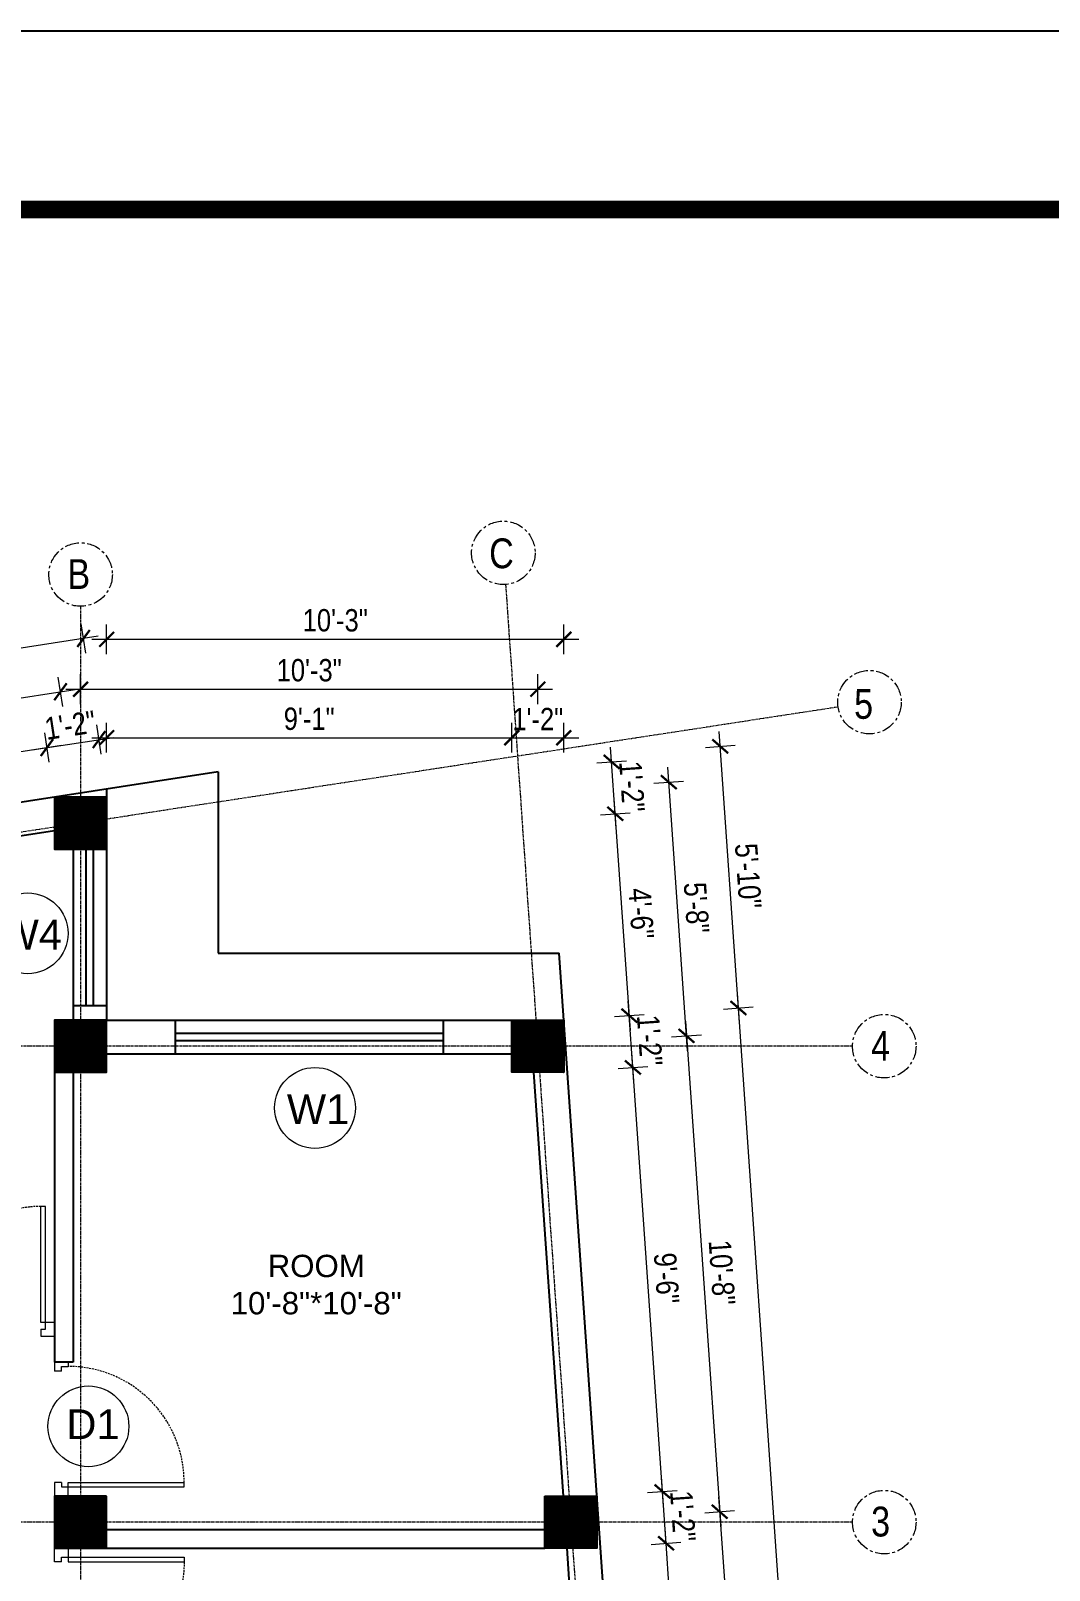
# Model space of a CAD drawing. Header units: inches. Extents: x -10117506 to -5032697, y -6529230 to -3253155.
# Drawn here: x -5046975.6 to -5046701.9, y -3260213.4 to -3259799.8 of the extents above; entities that cross this region are included whole.
import ezdxf

# ---------------------------------------------------------------- set-up
doc = ezdxf.new("R2010")
doc.units = ezdxf.units.IN
doc.header["$LTSCALE"] = 2
doc.header["$MEASUREMENT"] = 0
doc.header["$PDMODE"] = 34
doc.linetypes.add('CENTER', pattern=[2, 1.25, -0.25, 0.25, -0.25])
doc.linetypes.add('HIDDEN', pattern=[0.375, 0.25, -0.125])
doc.layers.get('0').update_dxf_attribs({"linetype": 'CONTINUOUS'})
doc.layers.get('DEFPOINTS').update_dxf_attribs({"color": 141, "linetype": 'CONTINUOUS'})
doc.layers.add('A-Hatch', color=7, linetype='CONTINUOUS')
for name, color, linetype, lineweight in [('Annotate-Lite.w', 177, 'CONTINUOUS', 9), ('Annotations-Bold.w', 177, 'CONTINUOUS', 13), ('DIM 1-100', 4, 'CONTINUOUS', 13), ('Door-Window.w', 4, 'CONTINUOUS', 15), ('TEXT', 181, 'CONTINUOUS', 25)]:
    doc.layers.add(name, color=color, linetype=linetype, lineweight=lineweight)
doc.styles.add('ARAIL', font='ARIALN.TTF')
doc.styles.add('arial.', font='arial.ttf')
doc.styles.add('gaurav', font='arial.ttf')
doc.styles.add('ROMANS', font='Romans.shx', dxfattribs={"width": 0.8})
doc.styles.get("Standard").update_dxf_attribs({"font": 'ARIALN.TTF'})
doc.dimstyles.new('1 by 96', dxfattribs={"dimtxt": 6, "dimasz": 4, "dimexe": 4, "dimexo": 4, "dimgap": 2, "dimtad": 1, "dimdec": 0, "dimzin": 0, "dimdsep": 46, "dimlunit": 4, "dimtxsty": 'Standard', "dimblk": 'ARCHTICK', "dimcen": 0, "dimdle": 4, "dimadec": 0, "dimazin": 0, "dimtfac": 1, "dimtdec": 0, "dimtix": 1, "dimtofl": 0, "dimtmove": 1, "dimatfit": 3, "dimldrblk": 'ARCHTICK', "dimfxl": 4, "dimfxlon": 1, "dimtolj": 1, "dimtzin": 0, "dimlwd": -1, "dimlwe": -1, "dimarcsym": 0})
doc.dimstyles.new('8 SCALE', dxfattribs={"dimscale": 0, "dimtxt": 7, "dimasz": 6, "dimexe": 6, "dimexo": 2, "dimgap": 2, "dimtad": 1, "dimdec": 0, "dimzin": 0, "dimdsep": 46, "dimlunit": 4, "dimtxsty": 'ROMANS', "dimblk": 'DOTSMALL', "dimcen": 0, "dimdle": 7, "dimclrd": 8, "dimclre": 8, "dimclrt": 3, "dimadec": 0, "dimazin": 0, "dimtfac": 1, "dimtdec": 0, "dimtofl": 0, "dimtmove": 2, "dimatfit": 3, "dimfxl": 6, "dimfxlon": 1, "dimtolj": 1, "dimtzin": 0, "dimarcsym": 0})
pattern_1 = [(45, (43663.67672, -1619.9974), (-0.0883883476483, 0.0883883476483), [])]

# ---------------------------------------------------------------- blocks, each defined once
blk = doc.blocks.new('3-0')
at = {"ltscale": 3}
for p, q in [((11063.05, 10097.68), (11065.97, 10099.9)), ((11065.25, 10097.81), (11066.71, 10098.92)), ((11065.99, 10096.84), (11065.25, 10097.81)), ((11065.97, 10099.9), (11066.71, 10098.92)), ((11063.05, 10097.68), (11064.53, 10095.73)), ((11065.99, 10096.84), (11064.53, 10095.73)), ((11085.5, 10074.13), (11110.32, 10092.96)), ((11086.24, 10073.15), (11111.05, 10091.97)), ((11111.05, 10091.97), (11110.32, 10092.96)), ((11084.04, 10073.02), (11082.57, 10071.91)), ((11084.04, 10073.02), (11084.78, 10072.04)), ((11084.78, 10072.04), (11086.24, 10073.15)), ((11086.24, 10073.15), (11085.5, 10074.13)), ((11087.72, 10071.2), (11086.24, 10073.15)), ((11082.57, 10071.91), (11084.79, 10068.98)), ((11084.79, 10068.98), (11087.72, 10071.2))]:
    blk.add_line(p, q, dxfattribs=at)
at = {"layer": 'Door-Window.w', "color": 9, "linetype": 'HIDDEN', "lineweight": 18}
blk.add_arc((11085.5, 10074.13), 31.16, 37.1906, 127.1465, dxfattribs=at)
blk = doc.blocks.new('_ArchTick')
at = {"color": 0, "linetype": 'ByBlock', "const_width": 0.15}
blk.add_lwpolyline([(-0.5, -0.5), (0.5, 0.5)], dxfattribs=at)
blk = doc.blocks.new('*D322')
at = {"layer": 'DEFPOINTS', "color": 0, "ltscale": 0.5, "transparency": 16777216}
for p in [(-5046971.21, -3259992.39), (-5046969.17, -3260005.69), (-5047084.17, -3260023.32)]:
    blk.add_point(p, dxfattribs=at)
at = {"layer": 'DIM 1-100', "color": 0, "ltscale": 0.5, "transparency": 16777216}
for p, q in [((-5046970.61, -3259996.34), (-5046971.82, -3259988.43)), ((-5047090.17, -3260010.62), (-5046967.26, -3259991.78)), ((-5047085.61, -3260013.97), (-5047086.82, -3260006.06))]:
    blk.add_line(p, q, dxfattribs=at)
at = {"layer": 'DIM 1-100', "color": 0, "ltscale": 0.5, "transparency": 16777216, "xscale": 4, "yscale": 4, "zscale": 4}
for p, rotation in [((-5046971.21, -3259992.39), 8.714742010876469), ((-5047086.21, -3260010.02), 188.7147420108764)]:
    blk.add_blockref('_ArchTick', p, dxfattribs=dict(at, rotation=rotation))
at = {"layer": 'DIM 1-100', "color": 0, "ltscale": 0.5, "transparency": 16777216, "insert": (-5047029.48, -3259996.2), "char_height": 6, "attachment_point": 5, "rotation": 8.7147}
blk.add_mtext('\\A1;9\'-8"', dxfattribs=at)
blk = doc.blocks.new('*D323')
at = {"layer": 'DEFPOINTS', "color": 0, "ltscale": 0.5, "transparency": 16777216}
for p in [(-5046957.21, -3259990.24), (-5046955.17, -3260003.55), (-5046969.17, -3260005.69)]:
    blk.add_point(p, dxfattribs=at)
at = {"layer": 'DIM 1-100', "color": 0, "ltscale": 0.5, "transparency": 16777216}
for p, q in [((-5046970.61, -3259996.34), (-5046971.82, -3259988.43)), ((-5046956.61, -3259994.2), (-5046957.82, -3259986.29)), ((-5046975.17, -3259992.99), (-5046953.26, -3259989.64))]:
    blk.add_line(p, q, dxfattribs=at)
at = {"layer": 'DIM 1-100', "color": 0, "ltscale": 0.5, "transparency": 16777216, "xscale": 4, "yscale": 4, "zscale": 4}
for p, rotation in [((-5046957.21, -3259990.24), 8.714742010876469), ((-5046971.21, -3259992.39), 188.7147420108764)]:
    blk.add_blockref('_ArchTick', p, dxfattribs=dict(at, rotation=rotation))
at = {"layer": 'DIM 1-100', "color": 0, "ltscale": 0.5, "transparency": 16777216, "insert": (-5046964.97, -3259986.36), "char_height": 6, "attachment_point": 5, "rotation": 8.7147}
blk.add_mtext('\\A1;1\'-2"', dxfattribs=at)
blk = doc.blocks.new('*D324')
at = {"layer": 'DEFPOINTS', "color": 0, "ltscale": 0.5, "transparency": 16777216}
for p in [(-5046846.33, -3259989.75), (-5046955.17, -3260003.55), (-5046846.33, -3260065.63)]:
    blk.add_point(p, dxfattribs=at)
at = {"layer": 'DIM 1-100', "color": 0, "ltscale": 0.5, "transparency": 16777216}
for p, q in [((-5046955.17, -3259993.75), (-5046955.17, -3259985.75)), ((-5046846.33, -3259993.75), (-5046846.33, -3259985.75)), ((-5046959.17, -3259989.75), (-5046842.33, -3259989.75))]:
    blk.add_line(p, q, dxfattribs=at)
at = {"layer": 'DIM 1-100', "color": 0, "ltscale": 0.5, "transparency": 16777216, "xscale": 4, "yscale": 4, "zscale": 4, "rotation": 180}
blk.add_blockref('_ArchTick', (-5046955.17, -3259989.75), dxfattribs=at)
at = {"layer": 'DIM 1-100', "color": 0, "ltscale": 0.5, "transparency": 16777216, "xscale": 4, "yscale": 4, "zscale": 4}
blk.add_blockref('_ArchTick', (-5046846.33, -3259989.75), dxfattribs=at)
at = {"layer": 'DIM 1-100', "color": 0, "ltscale": 0.5, "transparency": 16777216, "insert": (-5046900.75, -3259984.68), "char_height": 6, "attachment_point": 5}
blk.add_mtext('\\A1;9\'-1"', dxfattribs=at)
blk = doc.blocks.new('*D325')
at = {"layer": 'DEFPOINTS', "color": 0, "ltscale": 0.5, "transparency": 16777216}
for p in [(-5046832.33, -3259989.75), (-5046846.33, -3260065.63), (-5046832.33, -3260065.63)]:
    blk.add_point(p, dxfattribs=at)
at = {"layer": 'DIM 1-100', "color": 0, "ltscale": 0.5, "transparency": 16777216}
for p, q in [((-5046846.33, -3259993.75), (-5046846.33, -3259985.75)), ((-5046832.33, -3259993.75), (-5046832.33, -3259985.75)), ((-5046850.33, -3259989.75), (-5046828.33, -3259989.75))]:
    blk.add_line(p, q, dxfattribs=at)
at = {"layer": 'DIM 1-100', "color": 0, "ltscale": 0.5, "transparency": 16777216, "xscale": 4, "yscale": 4, "zscale": 4, "rotation": 180}
blk.add_blockref('_ArchTick', (-5046846.33, -3259989.75), dxfattribs=at)
at = {"layer": 'DIM 1-100', "color": 0, "ltscale": 0.5, "transparency": 16777216, "xscale": 4, "yscale": 4, "zscale": 4}
blk.add_blockref('_ArchTick', (-5046832.33, -3259989.75), dxfattribs=at)
at = {"layer": 'DIM 1-100', "color": 0, "ltscale": 0.5, "transparency": 16777216, "insert": (-5046839.33, -3259984.73), "char_height": 6, "attachment_point": 5}
blk.add_mtext('\\A1;1\'-2"', dxfattribs=at)
blk = doc.blocks.new('*D337')
at = {"layer": 'DEFPOINTS', "color": 0, "ltscale": 0.5, "transparency": 16777216}
for p in [(-5046967.58, -3259977.4), (-5046962.17, -3260012.69), (-5047091.17, -3260032.47)]:
    blk.add_point(p, dxfattribs=at)
at = {"layer": 'DIM 1-100', "color": 0, "ltscale": 0.5, "transparency": 16777216}
for p, q in [((-5046966.98, -3259981.36), (-5046968.19, -3259973.45)), ((-5047100.54, -3259997.78), (-5046963.63, -3259976.8)), ((-5047095.98, -3260001.13), (-5047097.19, -3259993.22))]:
    blk.add_line(p, q, dxfattribs=at)
at = {"layer": 'DIM 1-100', "color": 0, "ltscale": 0.5, "transparency": 16777216, "xscale": 4, "yscale": 4, "zscale": 4}
for p, rotation in [((-5046967.58, -3259977.4), 8.714742018610865), ((-5047096.58, -3259997.18), 188.7147420186108)]:
    blk.add_blockref('_ArchTick', p, dxfattribs=dict(at, rotation=rotation))
at = {"layer": 'DIM 1-100', "color": 0, "ltscale": 0.5, "transparency": 16777216, "insert": (-5047032.85, -3259982.28), "char_height": 6, "attachment_point": 5, "rotation": 8.7147}
blk.add_mtext('\\A1;10\'-11"', dxfattribs=at)
blk = doc.blocks.new('*D338')
at = {"layer": 'DEFPOINTS', "color": 0, "ltscale": 0.5, "transparency": 16777216}
for p in [(-5046839.33, -3259976.7), (-5046962.17, -3260012.69), (-5046839.33, -3260072.63)]:
    blk.add_point(p, dxfattribs=at)
at = {"layer": 'DIM 1-100', "color": 0, "ltscale": 0.5, "transparency": 16777216}
for p, q in [((-5046962.17, -3259980.7), (-5046962.17, -3259972.7)), ((-5046839.33, -3259980.7), (-5046839.33, -3259972.7)), ((-5046966.17, -3259976.7), (-5046835.33, -3259976.7))]:
    blk.add_line(p, q, dxfattribs=at)
at = {"layer": 'DIM 1-100', "color": 0, "ltscale": 0.5, "transparency": 16777216, "xscale": 4, "yscale": 4, "zscale": 4, "rotation": 180}
blk.add_blockref('_ArchTick', (-5046962.17, -3259976.7), dxfattribs=at)
at = {"layer": 'DIM 1-100', "color": 0, "ltscale": 0.5, "transparency": 16777216, "xscale": 4, "yscale": 4, "zscale": 4}
blk.add_blockref('_ArchTick', (-5046839.33, -3259976.7), dxfattribs=at)
at = {"layer": 'DIM 1-100', "color": 0, "ltscale": 0.5, "transparency": 16777216, "insert": (-5046900.75, -3259971.64), "char_height": 6, "attachment_point": 5}
blk.add_mtext('\\A1;10\'-3"', dxfattribs=at)
blk = doc.blocks.new('*D339')
at = {"layer": 'DEFPOINTS', "color": 0, "ltscale": 0.5, "transparency": 16777216}
for p in [(-5047104.38, -3259985), (-5046955.17, -3260003.55), (-5047098.17, -3260025.47)]:
    blk.add_point(p, dxfattribs=at)
at = {"layer": 'DIM 1-100', "color": 0, "ltscale": 0.5, "transparency": 16777216}
for p, q in [((-5046960.77, -3259967.04), (-5046961.98, -3259959.13)), ((-5046957.42, -3259962.48), (-5047108.33, -3259985.61)), ((-5047103.77, -3259988.96), (-5047104.98, -3259981.05))]:
    blk.add_line(p, q, dxfattribs=at)
at = {"layer": 'DIM 1-100', "color": 0, "ltscale": 0.5, "transparency": 16777216, "xscale": 4, "yscale": 4, "zscale": 4}
for p, rotation in [((-5046961.38, -3259963.08), 8.714742018475636), ((-5047104.38, -3259985), 188.7147420184756)]:
    blk.add_blockref('_ArchTick', p, dxfattribs=dict(at, rotation=rotation))
at = {"layer": 'DIM 1-100', "color": 0, "ltscale": 0.5, "transparency": 16777216, "insert": (-5047033.64, -3259969.09), "char_height": 6, "attachment_point": 5, "rotation": 8.7147}
blk.add_mtext('\\A1;12\'-1"', dxfattribs=at)
blk = doc.blocks.new('*D340')
at = {"layer": 'DEFPOINTS', "color": 0, "ltscale": 0.5, "transparency": 16777216}
for p in [(-5046832.33, -3259963.3), (-5046955.17, -3260065.63), (-5046832.33, -3260065.63)]:
    blk.add_point(p, dxfattribs=at)
at = {"layer": 'DIM 1-100', "color": 0, "ltscale": 0.5, "transparency": 16777216}
for p, q in [((-5046955.17, -3259967.3), (-5046955.17, -3259959.3)), ((-5046832.33, -3259967.3), (-5046832.33, -3259959.3)), ((-5046959.17, -3259963.3), (-5046828.33, -3259963.3))]:
    blk.add_line(p, q, dxfattribs=at)
at = {"layer": 'DIM 1-100', "color": 0, "ltscale": 0.5, "transparency": 16777216, "xscale": 4, "yscale": 4, "zscale": 4, "rotation": 180}
blk.add_blockref('_ArchTick', (-5046955.17, -3259963.3), dxfattribs=at)
at = {"layer": 'DIM 1-100', "color": 0, "ltscale": 0.5, "transparency": 16777216, "xscale": 4, "yscale": 4, "zscale": 4}
blk.add_blockref('_ArchTick', (-5046832.33, -3259963.3), dxfattribs=at)
at = {"layer": 'DIM 1-100', "color": 0, "ltscale": 0.5, "transparency": 16777216, "insert": (-5046893.75, -3259958.23), "char_height": 6, "attachment_point": 5}
blk.add_mtext('\\A1;10\'-3"', dxfattribs=at)
blk = doc.blocks.new('*D352')
at = {"layer": 'DEFPOINTS', "color": 0, "ltscale": 0.5, "transparency": 16777216}
for p in [(-5046823.42, -3260207.47), (-5046804.85, -3260206.17), (-5046814.51, -3260321.23)]:
    blk.add_point(p, dxfattribs=at)
at = {"layer": 'DIM 1-100', "color": 0, "ltscale": 0.5, "transparency": 16777216}
for p, q in [((-5046796.63, -3260323.99), (-5046805.12, -3260202.18)), ((-5046808.84, -3260206.45), (-5046800.86, -3260205.89)), ((-5046800.9, -3260320.28), (-5046792.92, -3260319.72))]:
    blk.add_line(p, q, dxfattribs=at)
at = {"layer": 'DIM 1-100', "color": 0, "ltscale": 0.5, "transparency": 16777216, "xscale": 4, "yscale": 4, "zscale": 4}
for p, rotation in [((-5046804.85, -3260206.17), 93.98810609593617), ((-5046796.91, -3260320), 273.9881060959362)]:
    blk.add_blockref('_ArchTick', p, dxfattribs=dict(at, rotation=rotation))
at = {"layer": 'DIM 1-100', "color": 0, "ltscale": 0.5, "transparency": 16777216, "insert": (-5046795.83, -3260262.73), "char_height": 6, "attachment_point": 5, "rotation": 273.9881}
blk.add_mtext('\\A1;9\'-6"', dxfattribs=at)
blk = doc.blocks.new('*D353')
at = {"layer": 'DEFPOINTS', "color": 0, "ltscale": 0.5, "transparency": 16777216}
for p in [(-5046823.42, -3260193.47), (-5046805.82, -3260192.24), (-5046823.42, -3260207.47)]:
    blk.add_point(p, dxfattribs=at)
at = {"layer": 'DIM 1-100', "color": 0, "ltscale": 0.5, "transparency": 16777216}
for p, q in [((-5046804.57, -3260210.16), (-5046806.1, -3260188.25)), ((-5046809.81, -3260192.52), (-5046801.83, -3260191.96)), ((-5046808.84, -3260206.45), (-5046800.86, -3260205.89))]:
    blk.add_line(p, q, dxfattribs=at)
at = {"layer": 'DIM 1-100', "color": 0, "ltscale": 0.5, "transparency": 16777216, "xscale": 4, "yscale": 4, "zscale": 4}
for p, rotation in [((-5046805.82, -3260192.24), 93.98810609593617), ((-5046804.85, -3260206.17), 273.9881060959362)]:
    blk.add_blockref('_ArchTick', p, dxfattribs=dict(at, rotation=rotation))
at = {"layer": 'DIM 1-100', "color": 0, "ltscale": 0.5, "transparency": 16777216, "insert": (-5046800.33, -3260198.86), "char_height": 6, "attachment_point": 5, "rotation": 273.9881}
blk.add_mtext('\\A1;1\'-2"', dxfattribs=at)
blk = doc.blocks.new('*D354')
at = {"layer": 'DEFPOINTS', "color": 0, "ltscale": 0.5, "transparency": 16777216}
for p in [(-5046832.33, -3260079.63), (-5046813.76, -3260078.33), (-5046823.42, -3260193.47)]:
    blk.add_point(p, dxfattribs=at)
at = {"layer": 'DIM 1-100', "color": 0, "ltscale": 0.5, "transparency": 16777216}
for p, q in [((-5046805.54, -3260196.23), (-5046814.04, -3260074.34)), ((-5046817.75, -3260078.61), (-5046809.77, -3260078.06)), ((-5046809.81, -3260192.52), (-5046801.83, -3260191.96))]:
    blk.add_line(p, q, dxfattribs=at)
at = {"layer": 'DIM 1-100', "color": 0, "ltscale": 0.5, "transparency": 16777216, "xscale": 4, "yscale": 4, "zscale": 4}
for p, rotation in [((-5046813.76, -3260078.33), 93.98810609593617), ((-5046805.82, -3260192.24), 273.9881060959362)]:
    blk.add_blockref('_ArchTick', p, dxfattribs=dict(at, rotation=rotation))
at = {"layer": 'DIM 1-100', "color": 0, "ltscale": 0.5, "transparency": 16777216, "insert": (-5046804.74, -3260134.94), "char_height": 6, "attachment_point": 5, "rotation": 273.9881}
blk.add_mtext('\\A1;9\'-6"', dxfattribs=at)
blk = doc.blocks.new('*D355')
at = {"layer": 'DEFPOINTS', "color": 0, "ltscale": 0.5, "transparency": 16777216}
for p in [(-5046832.33, -3260065.63), (-5046814.73, -3260064.4), (-5046832.33, -3260079.63)]:
    blk.add_point(p, dxfattribs=at)
at = {"layer": 'DIM 1-100', "color": 0, "ltscale": 0.5, "transparency": 16777216}
for p, q in [((-5046813.48, -3260082.32), (-5046815.01, -3260060.41)), ((-5046818.72, -3260064.68), (-5046810.74, -3260064.12)), ((-5046817.75, -3260078.61), (-5046809.77, -3260078.06))]:
    blk.add_line(p, q, dxfattribs=at)
at = {"layer": 'DIM 1-100', "color": 0, "ltscale": 0.5, "transparency": 16777216, "xscale": 4, "yscale": 4, "zscale": 4}
for p, rotation in [((-5046814.73, -3260064.4), 93.98810609593617), ((-5046813.76, -3260078.33), 273.9881060959362)]:
    blk.add_blockref('_ArchTick', p, dxfattribs=dict(at, rotation=rotation))
at = {"layer": 'DIM 1-100', "color": 0, "ltscale": 0.5, "transparency": 16777216, "insert": (-5046809.24, -3260071.02), "char_height": 6, "attachment_point": 5, "rotation": 273.9881}
blk.add_mtext('\\A1;1\'-2"', dxfattribs=at)
blk = doc.blocks.new('*D356')
at = {"layer": 'DEFPOINTS', "color": 0, "ltscale": 0.5, "transparency": 16777216}
for p in [(-5046818.51, -3260010.17), (-5046955.17, -3260019.69), (-5046832.33, -3260065.63)]:
    blk.add_point(p, dxfattribs=at)
at = {"layer": 'DIM 1-100', "color": 0, "ltscale": 0.5, "transparency": 16777216}
for p, q in [((-5046814.45, -3260068.39), (-5046818.79, -3260006.18)), ((-5046822.5, -3260010.44), (-5046814.52, -3260009.89)), ((-5046818.72, -3260064.68), (-5046810.74, -3260064.12))]:
    blk.add_line(p, q, dxfattribs=at)
at = {"layer": 'DIM 1-100', "color": 0, "ltscale": 0.5, "transparency": 16777216, "xscale": 4, "yscale": 4, "zscale": 4}
for p, rotation in [((-5046818.51, -3260010.17), 93.98810609593617), ((-5046814.73, -3260064.4), 273.9881060959362)]:
    blk.add_blockref('_ArchTick', p, dxfattribs=dict(at, rotation=rotation))
at = {"layer": 'DIM 1-100', "color": 0, "ltscale": 0.5, "transparency": 16777216, "insert": (-5046811.57, -3260036.93), "char_height": 6, "attachment_point": 5, "rotation": 273.9881}
blk.add_mtext('\\A1;4\'-6"', dxfattribs=at)
blk = doc.blocks.new('*D357')
at = {"layer": 'DEFPOINTS', "color": 0, "ltscale": 0.5, "transparency": 16777216}
for p in [(-5046819.48, -3259996.23), (-5046955.17, -3260005.69), (-5046955.17, -3260019.69)]:
    blk.add_point(p, dxfattribs=at)
at = {"layer": 'DIM 1-100', "color": 0, "ltscale": 0.5, "transparency": 16777216}
for p, q in [((-5046818.23, -3260014.16), (-5046819.76, -3259992.24)), ((-5046823.47, -3259996.51), (-5046815.49, -3259995.96)), ((-5046822.5, -3260010.44), (-5046814.52, -3260009.89))]:
    blk.add_line(p, q, dxfattribs=at)
at = {"layer": 'DIM 1-100', "color": 0, "ltscale": 0.5, "transparency": 16777216, "xscale": 4, "yscale": 4, "zscale": 4}
for p, rotation in [((-5046819.48, -3259996.23), 93.98810609593617), ((-5046818.51, -3260010.17), 273.9881060959362)]:
    blk.add_blockref('_ArchTick', p, dxfattribs=dict(at, rotation=rotation))
at = {"layer": 'DIM 1-100', "color": 0, "ltscale": 0.5, "transparency": 16777216, "insert": (-5046814, -3260002.85), "char_height": 6, "attachment_point": 5, "rotation": 273.9881}
blk.add_mtext('\\A1;1\'-2"', dxfattribs=at)
blk = doc.blocks.new('*D358')
at = {"layer": 'DEFPOINTS', "color": 0, "ltscale": 0.5, "transparency": 16777216}
for p in [(-5046839.33, -3260072.63), (-5046790.46, -3260197.68), (-5046830.42, -3260200.47)]:
    blk.add_point(p, dxfattribs=at)
at = {"layer": 'DIM 1-100', "color": 0, "ltscale": 0.5, "transparency": 16777216}
for p, q in [((-5046799.65, -3260065.85), (-5046790.18, -3260201.67)), ((-5046803.37, -3260070.12), (-5046795.38, -3260069.56)), ((-5046794.45, -3260197.96), (-5046786.47, -3260197.4))]:
    blk.add_line(p, q, dxfattribs=at)
at = {"layer": 'DIM 1-100', "color": 0, "ltscale": 0.5, "transparency": 16777216, "xscale": 4, "yscale": 4, "zscale": 4}
for p, rotation in [((-5046799.37, -3260069.84), 93.98810611419698), ((-5046790.46, -3260197.68), 273.988106114197)]:
    blk.add_blockref('_ArchTick', p, dxfattribs=dict(at, rotation=rotation))
at = {"layer": 'DIM 1-100', "color": 0, "ltscale": 0.5, "transparency": 16777216, "insert": (-5046789.87, -3260133.41), "char_height": 6, "attachment_point": 5, "rotation": 273.9881}
blk.add_mtext('\\A1;10\'-8"', dxfattribs=at)
blk = doc.blocks.new('*D359')
at = {"layer": 'DEFPOINTS', "color": 0, "ltscale": 0.5, "transparency": 16777216}
for p in [(-5046830.42, -3260200.47), (-5046781.56, -3260325.44), (-5046821.51, -3260328.23)]:
    blk.add_point(p, dxfattribs=at)
at = {"layer": 'DIM 1-100', "color": 0, "ltscale": 0.5, "transparency": 16777216}
for p, q in [((-5046790.74, -3260193.69), (-5046781.28, -3260329.43)), ((-5046794.45, -3260197.96), (-5046786.47, -3260197.4)), ((-5046785.55, -3260325.72), (-5046777.56, -3260325.16))]:
    blk.add_line(p, q, dxfattribs=at)
at = {"layer": 'DIM 1-100', "color": 0, "ltscale": 0.5, "transparency": 16777216, "xscale": 4, "yscale": 4, "zscale": 4}
for p, rotation in [((-5046790.46, -3260197.68), 93.98810609593617), ((-5046781.56, -3260325.44), 273.9881060959362)]:
    blk.add_blockref('_ArchTick', p, dxfattribs=dict(at, rotation=rotation))
at = {"layer": 'DIM 1-100', "color": 0, "ltscale": 0.5, "transparency": 16777216, "insert": (-5046780.96, -3260261.21), "char_height": 6, "attachment_point": 5, "rotation": 273.9881}
blk.add_mtext('\\A1;10\'-8"', dxfattribs=at)
blk = doc.blocks.new('*D361')
at = {"layer": 'DEFPOINTS', "color": 0, "ltscale": 0.5, "transparency": 16777216}
for p in [(-5046804.13, -3260001.68), (-5046962.17, -3260012.69), (-5046839.33, -3260072.63)]:
    blk.add_point(p, dxfattribs=at)
at = {"layer": 'DIM 1-100', "color": 0, "ltscale": 0.5, "transparency": 16777216}
for p, q in [((-5046799.1, -3260073.83), (-5046804.41, -3259997.69)), ((-5046808.12, -3260001.95), (-5046800.14, -3260001.4)), ((-5046803.37, -3260070.12), (-5046795.38, -3260069.56))]:
    blk.add_line(p, q, dxfattribs=at)
at = {"layer": 'DIM 1-100', "color": 0, "ltscale": 0.5, "transparency": 16777216, "xscale": 4, "yscale": 4, "zscale": 4}
for p, rotation in [((-5046804.13, -3260001.68), 93.98810609593617), ((-5046799.37, -3260069.84), 273.9881060959362)]:
    blk.add_blockref('_ArchTick', p, dxfattribs=dict(at, rotation=rotation))
at = {"layer": 'DIM 1-100', "color": 0, "ltscale": 0.5, "transparency": 16777216, "insert": (-5046796.7, -3260035.41), "char_height": 6, "attachment_point": 5, "rotation": 273.9881}
blk.add_mtext('\\A1;5\'-8"', dxfattribs=at)
blk = doc.blocks.new('*D362')
at = {"layer": 'DEFPOINTS', "color": 0, "ltscale": 0.5, "transparency": 16777216}
for p in [(-5046785.41, -3260062.36), (-5046832.33, -3260065.63), (-5046807.05, -3260428.23)]:
    blk.add_point(p, dxfattribs=at)
at = {"layer": 'DIM 1-100', "color": 0, "ltscale": 0.5, "transparency": 16777216}
for p, q in [((-5046759.85, -3260428.95), (-5046785.69, -3260058.37)), ((-5046789.4, -3260062.64), (-5046781.42, -3260062.08)), ((-5046764.12, -3260425.23), (-5046756.14, -3260424.68))]:
    blk.add_line(p, q, dxfattribs=at)
at = {"layer": 'DIM 1-100', "color": 0, "ltscale": 0.5, "transparency": 16777216, "xscale": 4, "yscale": 4, "zscale": 4}
for p, rotation in [((-5046785.41, -3260062.36), 93.98810611425189), ((-5046760.13, -3260424.96), 273.9881061142519)]:
    blk.add_blockref('_ArchTick', p, dxfattribs=dict(at, rotation=rotation))
at = {"layer": 'DIM 1-100', "color": 0, "ltscale": 0.5, "transparency": 16777216, "insert": (-5046767.72, -3260243.3), "char_height": 6, "attachment_point": 5, "rotation": 273.9881}
blk.add_mtext('\\A1;30\'-3"', dxfattribs=at)
blk = doc.blocks.new('*D363')
at = {"layer": 'DEFPOINTS', "color": 0, "ltscale": 0.5, "transparency": 16777216}
for p in [(-5046790.31, -3259992.05), (-5046955.17, -3260003.55), (-5046832.33, -3260065.63)]:
    blk.add_point(p, dxfattribs=at)
at = {"layer": 'DIM 1-100', "color": 0, "ltscale": 0.5, "transparency": 16777216}
for p, q in [((-5046785.13, -3260066.35), (-5046790.59, -3259988.06)), ((-5046794.3, -3259992.33), (-5046786.32, -3259991.78)), ((-5046789.4, -3260062.64), (-5046781.42, -3260062.08))]:
    blk.add_line(p, q, dxfattribs=at)
at = {"layer": 'DIM 1-100', "color": 0, "ltscale": 0.5, "transparency": 16777216, "xscale": 4, "yscale": 4, "zscale": 4}
for p, rotation in [((-5046790.31, -3259992.05), 93.98810609593613), ((-5046785.41, -3260062.36), 273.9881060959361)]:
    blk.add_blockref('_ArchTick', p, dxfattribs=dict(at, rotation=rotation))
at = {"layer": 'DIM 1-100', "color": 0, "ltscale": 0.5, "transparency": 16777216, "insert": (-5046782.81, -3260026.85), "char_height": 6, "attachment_point": 5, "rotation": 273.9881}
blk.add_mtext('\\A1;5\'-10"', dxfattribs=at)
blk = doc.blocks.new('_DOTSMALL')
at = {"color": 0, "linetype": 'ByBlock', "const_width": 0.5}
blk.add_lwpolyline([(-0.0625, 0, 1), (0.0625, 0, 1)], format="xyb", close=True, dxfattribs=at)
blk = doc.blocks.new('*D838')
at = {"color": 8, "lineweight": -2, "ltscale": 0.5, "transparency": 16777216}
for p, q in [((-5046156.45, -3260047.12), (-5046155.54, -3260027.18)), ((-5046161.85, -3260033.9), (-5046149.86, -3260034.45)), ((-5046162.12, -3260039.86), (-5046150.13, -3260040.41))]:
    blk.add_line(p, q, dxfattribs=at)
at = {"layer": 'DEFPOINTS', "color": 0, "ltscale": 0.5, "transparency": 16777216}
for p in [(-5046925.17, -3259998.95), (-5046955.17, -3260003.55), (-5046155.86, -3260034.17)]:
    blk.add_point(p, dxfattribs=at)
at = {"color": 8, "lineweight": -2, "ltscale": 0.5, "transparency": 16777216, "xscale": 6, "yscale": 6, "zscale": 6}
for p, rotation in [((-5046155.86, -3260034.17), 87.3786653570823), ((-5046156.13, -3260040.13), 267.3786653570823)]:
    blk.add_blockref('_DOTSMALL', p, dxfattribs=dict(at, rotation=rotation))
at = {"color": 3, "ltscale": 0.5, "transparency": 16777216, "insert": (-5046134.51, -3260038.13), "char_height": 7, "attachment_point": 5, "rotation": 87.3787, "style": 'ROMANS'}
blk.add_mtext('\\A1;6"', dxfattribs=at)

msp = doc.modelspace()

# ---------------------------------------------------------------- hatches: boundary and pattern name
at = {"layer": 'A-Hatch', "ltscale": 0.5}
h = msp.add_hatch(dxfattribs=at)
h.set_pattern_fill('ANSI31', color=256)
h.set_pattern_definition(pattern_1)
h.paths.add_polyline_path([(-5046955.17, -3260005.69), (-5046969.17, -3260005.69), (-5046969.17, -3260019.69), (-5046955.17, -3260019.69)])
h = msp.add_hatch(dxfattribs=at)
h.set_pattern_fill('ANSI31', color=256)
h.set_pattern_definition(pattern_1)
h.paths.add_polyline_path([(-5046955.17, -3260068.63), (-5046955.18, -3260068.63), (-5046955.17, -3260065.63), (-5046969.17, -3260065.63), (-5046969.17, -3260079.63), (-5046955.17, -3260079.63)])
h = msp.add_hatch(dxfattribs=at)
h.set_pattern_fill('ANSI31', color=256)
h.set_pattern_definition(pattern_1)
h.paths.add_polyline_path([(-5046832.33, -3260065.63), (-5046846.33, -3260065.63), (-5046846.33, -3260079.63), (-5046832.33, -3260079.63)])
h = msp.add_hatch(dxfattribs=at)
h.set_pattern_fill('ANSI31', color=256)
h.set_pattern_definition(pattern_1)
h.paths.add_polyline_path([(-5046955.17, -3260193.47), (-5046969.17, -3260193.47), (-5046969.17, -3260207.47), (-5046955.17, -3260207.47)])
h = msp.add_hatch(dxfattribs=at)
h.set_pattern_fill('ANSI31', color=256)
h.set_pattern_definition(pattern_1)
h.paths.add_polyline_path([(-5046823.42, -3260193.47), (-5046837.42, -3260193.47), (-5046837.42, -3260207.47), (-5046823.42, -3260207.47)])

# ---------------------------------------------------------------- linework, layer by layer
at = {"ltscale": 0.5}
for p, q in [((-5046925.17, -3259998.95), (-5047098.17, -3260025.47)), ((-5046925.17, -3259998.95), (-5046925.17, -3260047.63)), ((-5046955.17, -3260003.55), (-5046955.17, -3260065.63)), ((-5046969.17, -3260014.8), (-5047084.17, -3260032.43)), ((-5046964.17, -3260019.69), (-5046964.17, -3260065.63)), ((-5046960.67, -3260061.69), (-5046960.67, -3260019.69)), ((-5046958.67, -3260061.69), (-5046958.67, -3260019.69)), ((-5046925.17, -3260047.63), (-5046833.59, -3260047.63)), ((-5046807.05, -3260428.23), (-5046833.59, -3260047.63)), ((-5046964.17, -3260061.69), (-5046955.17, -3260061.69)), ((-5046964.17, -3260065.63), (-5046955.17, -3260065.63)), ((-5046955.17, -3260065.63), (-5046832.33, -3260065.63)), ((-5046936.75, -3260065.63), (-5046936.75, -3260074.63)), ((-5046864.75, -3260065.63), (-5046864.75, -3260074.63)), ((-5046936.75, -3260069.13), (-5046864.75, -3260069.13)), ((-5046936.75, -3260071.13), (-5046864.75, -3260071.13)), ((-5046955.17, -3260074.63), (-5046846.33, -3260074.63)), ((-5046969.17, -3260079.63), (-5046969.17, -3260157.47)), ((-5046964.17, -3260079.63), (-5046964.17, -3260157.47)), ((-5046832.44, -3260193.47), (-5046840.38, -3260079.63)), ((-5046969.17, -3260150.47), (-5046969.17, -3260157.47)), ((-5046964.17, -3260157.47), (-5046969.17, -3260157.47)), ((-5046955.17, -3260202.47), (-5046837.42, -3260202.47)), ((-5046955.17, -3260207.47), (-5046837.42, -3260207.47)), ((-5046823.54, -3260321.23), (-5046831.47, -3260207.47))]:
    msp.add_line(p, q, dxfattribs=at)
msp.add_lwpolyline([(-5048729.12, -3262044.85), (-5048729.12, -3259799.81), (-5045554.32, -3259799.81), (-5045554.32, -3262044.85)], close=True)
at = {"const_width": 4.8}
msp.add_lwpolyline([(-5045602.32, -3261996.85), (-5045602.32, -3259847.81), (-5048585.12, -3259847.81), (-5048585.12, -3261996.85)], close=True, dxfattribs=at)
at = {"ltscale": 0.5}
for points in [[(-5046955.17, -3260005.69), (-5046969.17, -3260005.69), (-5046969.17, -3260019.69), (-5046955.17, -3260019.69)], [(-5046955.17, -3260065.63), (-5046969.17, -3260065.63), (-5046969.17, -3260079.63), (-5046955.17, -3260079.63)], [(-5046846.33, -3260065.63), (-5046832.33, -3260065.63), (-5046832.33, -3260079.63), (-5046846.33, -3260079.63)], [(-5046955.17, -3260193.47), (-5046969.17, -3260193.47), (-5046969.17, -3260207.47), (-5046955.17, -3260207.47)], [(-5046837.42, -3260193.47), (-5046823.42, -3260193.47), (-5046823.42, -3260207.47), (-5046837.42, -3260207.47)]]:
    msp.add_lwpolyline(points, close=True, dxfattribs=at)
at = {"layer": 'Annotate-Lite.w', "ltscale": 0.005}
for centre in [(-5046976.4, -3260042.3), (-5046899.19, -3260089.2), (-5046960.07, -3260174.75)]:
    msp.add_circle(centre, 10.86, dxfattribs=at)
at = {"layer": 'Annotations-Bold.w', "linetype": 'CENTER', "ltscale": 0.3}
for p, q in [((-5046847.98, -3259948.59), (-5046810.86, -3260481.05)), ((-5046962.17, -3259954.44), (-5046962.17, -3260482.55)), ((-5046758.64, -3259981.5), (-5047159.54, -3260042.95)), ((-5046754.76, -3260072.63), (-5047160.33, -3260072.63)), ((-5046754.76, -3260200.47), (-5047160.33, -3260200.47))]:
    msp.add_line(p, q, dxfattribs=at)
at = {"layer": 'Annotations-Bold.w', "linetype": 'CENTER', "ltscale": 1.5}
for centre in [(-5046848.58, -3259940.08), (-5046962.17, -3259945.91), (-5046750.21, -3259980.2), (-5046746.23, -3260072.63), (-5046746.23, -3260200.47)]:
    msp.add_circle(centre, 8.53, dxfattribs=at)

# ---------------------------------------------------------------- block references
at = {"layer": 'Door-Window.w', "linetype": 'ByBlock', "yscale": 0.9997910037636757}
for p, xscale, zscale, rotation in [((-5045648.61, -3275064.22), 0.999791003999291, 0.9997910039624013, 52.80940477362314), ((-5061882.91, -3261514.03), 0.9997910043702504, 0.9997910039624012, 322.809404789754), ((-5061882.91, -3258886.91), -0.9997910043702504, 0.9997910039624012, 217.190595210246)]:
    msp.add_blockref('3-0', p, dxfattribs=dict(at, xscale=xscale, zscale=zscale, rotation=rotation))

# ---------------------------------------------------------------- texts
at = {"layer": 'Annotate-Lite.w', "ltscale": 0.005, "char_height": 8, "attachment_point": 1, "style": 'gaurav'}
for s, insert in [('W4', (-5046983.95, -3260038.65)), ('W1', (-5046906.74, -3260085.55)), ('D1', (-5046965.99, -3260170.19))]:
    msp.add_mtext_dynamic_manual_height_columns(s, width=8, gutter_width=100, heights=[0], dxfattribs=dict(at, insert=insert))
at = {"layer": 'Annotations-Bold.w', "linetype": 'CENTER', "ltscale": 1.5, "char_height": 8, "attachment_point": 1, "style": 'ARAIL'}
for s, insert in [('C', (-5046852.39, -3259936.2)), ('B', (-5046965.71, -3259941.77)), ('5', (-5046754.33, -3259976.65)), ('4', (-5046749.76, -3260068.49)), ('3', (-5046749.76, -3260196.33))]:
    msp.add_mtext_dynamic_manual_height_columns(s, width=6.5393, gutter_width=100, heights=[0], dxfattribs=dict(at, insert=insert))
at = {"layer": 'TEXT', "lineweight": -2, "insert": (-5046898.86, -3260136.7), "char_height": 6, "attachment_point": 5, "style": 'arial.'}
msp.add_mtext_dynamic_manual_height_columns('{\\W1;ROOM\\P10\'-8"*10\'-8"}', width=45.7314, gutter_width=30, heights=[0], dxfattribs=at)

# ---------------------------------------------------------------- dimensions: what is measured, and where the dimension line sits
at = {"ltscale": 0.5}
dim = msp.add_linear_dim(base=(-5046155.86, -3260034.17), p1=(-5046955.17, -3260003.55), p2=(-5046925.17, -3259998.95), angle=267.3787, dimstyle='8 SCALE', override={"dimscale": 1}, dxfattribs=at)
dim.commit()
dim.dimension.update_dxf_attribs({"geometry": '*D838', "text_midpoint": (-5046134.51, -3260038.13)})
at = {"layer": 'DIM 1-100', "ltscale": 0.5}
for base, p1, p2, picture, middle in [((-5046832.33, -3259963.3), (-5046955.17, -3260065.63), (-5046832.33, -3260065.63), '*D340', (-5046893.75, -3259958.23)), ((-5046839.33, -3259976.7), (-5046962.17, -3260012.69), (-5046839.33, -3260072.63), '*D338', (-5046900.75, -3259971.64)), ((-5046846.33, -3259989.75), (-5046955.17, -3260003.55), (-5046846.33, -3260065.63), '*D324', (-5046900.75, -3259984.68))]:
    dim = msp.add_linear_dim(base=base, p1=p1, p2=p2, dimstyle='1 by 96', dxfattribs=at)
    dim.commit()
    dim.dimension.update_dxf_attribs({"geometry": picture, "text_midpoint": middle})
for p1, p2, distance, picture, middle in [((-5046955.17, -3260003.55), (-5047098.17, -3260025.47), -40.94, '*D339', (-5047033.64, -3259969.09)), ((-5047091.17, -3260032.47), (-5046962.17, -3260012.69), 35.7, '*D337', (-5047032.85, -3259982.28)), ((-5046807.05, -3260428.23), (-5046832.33, -3260065.63), -47.04, '*D362', (-5046767.72, -3260243.3)), ((-5046839.33, -3260072.63), (-5046830.42, -3260200.47), 40.06, '*D358', (-5046789.87, -3260133.41))]:
    dim = msp.add_aligned_dim(p1=p1, p2=p2, distance=distance, dimstyle='1 by 96', dxfattribs=at)
    dim.commit()
    dim.dimension.update_dxf_attribs({"geometry": picture, "text_midpoint": middle})
for base, p1, p2, angle, picture, middle in [((-5046957.21, -3259990.24), (-5046969.17, -3260005.69), (-5046955.17, -3260003.55), 188.7147, '*D323', (-5046964.21, -3259991.31)), ((-5046971.21, -3259992.39), (-5047084.17, -3260023.32), (-5046969.17, -3260005.69), 188.7147, '*D322', (-5047028.71, -3260001.2)), ((-5046819.48, -3259996.23), (-5046955.17, -3260019.69), (-5046955.17, -3260005.69), 93.9881, '*D357', (-5046819, -3260003.2)), ((-5046814.73, -3260064.4), (-5046832.33, -3260079.63), (-5046832.33, -3260065.63), 93.9881, '*D355', (-5046814.24, -3260071.37)), ((-5046805.82, -3260192.24), (-5046823.42, -3260207.47), (-5046823.42, -3260193.47), 93.9881, '*D353', (-5046805.33, -3260199.21))]:
    dim = msp.add_linear_dim(base=base, p1=p1, p2=p2, angle=angle, dimstyle='1 by 96', dxfattribs=at)
    dim.commit()
    dim.dimension.update_dxf_attribs({"geometry": picture, "text_midpoint": middle, "dimtype": 160})
dim = msp.add_linear_dim(base=(-5046832.33, -3259989.75), p1=(-5046846.33, -3260065.63), p2=(-5046832.33, -3260065.63), dimstyle='1 by 96', dxfattribs=at)
dim.commit()
dim.dimension.update_dxf_attribs({"geometry": '*D325', "text_midpoint": (-5046839.33, -3259989.75), "dimtype": 160})
for base, p1, p2, angle, picture, middle in [((-5046790.31, -3259992.05), (-5046832.33, -3260065.63), (-5046955.17, -3260003.55), 273.9881, '*D363', (-5046782.81, -3260026.85)), ((-5046804.13, -3260001.68), (-5046839.33, -3260072.63), (-5046962.17, -3260012.69), 93.9881, '*D361', (-5046796.7, -3260035.41)), ((-5046818.51, -3260010.17), (-5046832.33, -3260065.63), (-5046955.17, -3260019.69), 93.9881, '*D356', (-5046811.57, -3260036.93)), ((-5046813.76, -3260078.33), (-5046823.42, -3260193.47), (-5046832.33, -3260079.63), 93.9881, '*D354', (-5046804.74, -3260134.94)), ((-5046781.56, -3260325.44), (-5046830.42, -3260200.47), (-5046821.51, -3260328.23), 93.9881, '*D359', (-5046780.96, -3260261.21)), ((-5046804.85, -3260206.17), (-5046814.51, -3260321.23), (-5046823.42, -3260207.47), 93.9881, '*D352', (-5046795.83, -3260262.73))]:
    dim = msp.add_linear_dim(base=base, p1=p1, p2=p2, angle=angle, dimstyle='1 by 96', dxfattribs=at)
    dim.commit()
    dim.dimension.update_dxf_attribs({"geometry": picture, "text_midpoint": middle})

doc.saveas('drawing.dxf')
